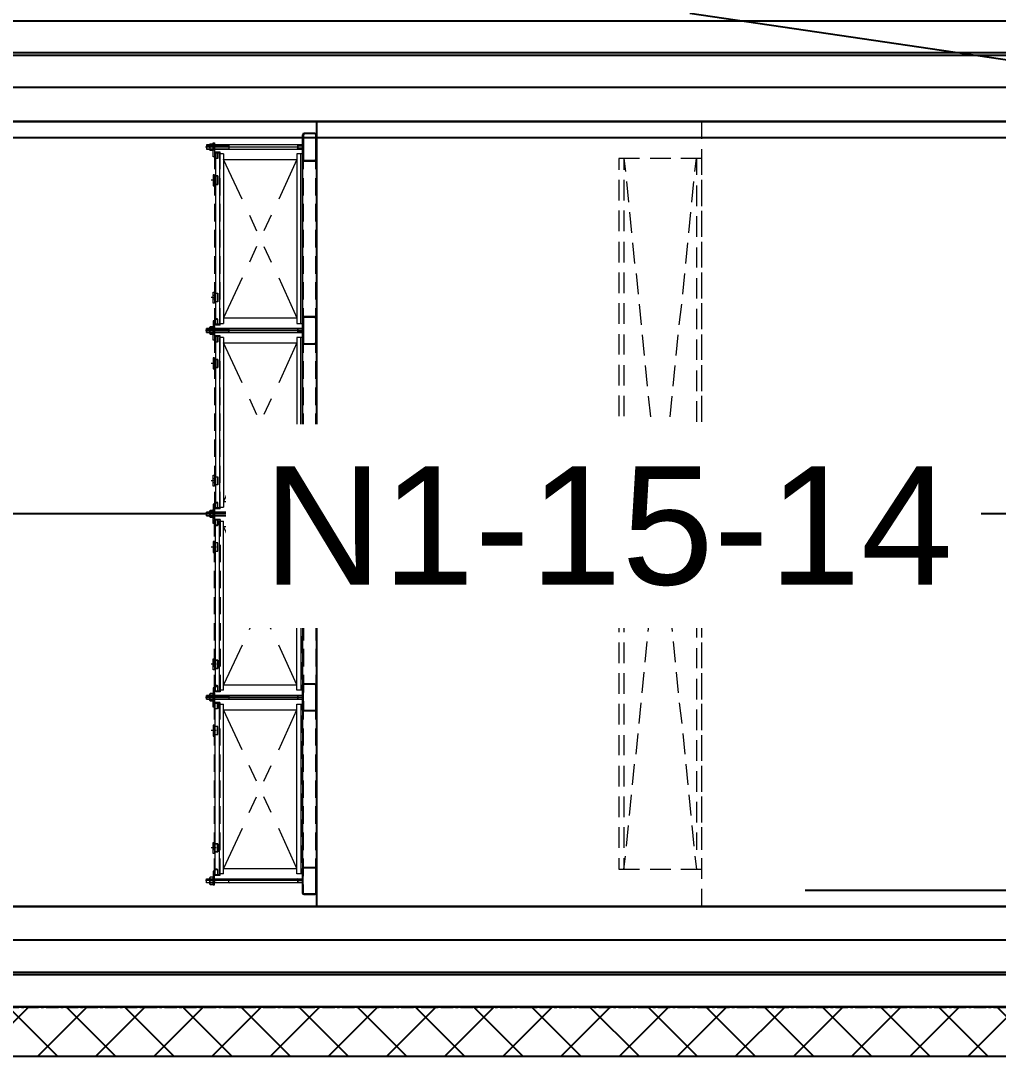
# Model space of a CAD drawing. Header units: millimetres. Extents: x 4133871 to 4440428, y -545651 to -495191.
# Drawn here: x 4177947 to 4180919, y -539994 to -536844 of the extents above; entities that cross this region are included whole.
import ezdxf
from ezdxf.enums import TextEntityAlignment as Align

# ---------------------------------------------------------------- set-up
doc = ezdxf.new("R2010")
doc.units = ezdxf.units.MM
doc.header["$LTSCALE"] = 60
doc.set_wipeout_variables(frame=1)
for name, pattern in [('CEN', [62, 60, -1, 0, -1]), ('CEN1', [1.4, 0.8, -0.2, 0.2, -0.2]), ('CENTER', [2, 1.25, -0.25, 0.25, -0.25]), ('DASHED', [19.05, 12.7, -6.35]), ('HIDDEN', [0.375, 0.25, -0.125])]:
    doc.linetypes.add(name, pattern=pattern)
for name, color, linetype in [('1CEN', 1, 'CEN'), ('1ST FL FW1-2', 3, 'Continuous'), ('C_TEXT_CONTAINER NO', 7, 'Continuous'), ('EQUIPMENT', 6, 'Continuous'), ('PDF_Geomertry', 7, 'Continuous')]:
    doc.layers.add(name, color=color, linetype=linetype)
doc.styles.add('Arial', font='arial.ttf')

# ---------------------------------------------------------------- blocks, each defined once
blk = doc.blocks.new('EQ')
at = {"color": 253, "linetype": 'DASHED', "ltscale": 10}
for p, q in [((0, 2000), (13540, 0)), ((13312.1, -49.7), (227.8, -49.7)), ((227.9, -2338.3), (13312.1, -2338.3))]:
    blk.add_line(p, q, dxfattribs=at)
at = {"color": 253}
blk.add_line((10172.4, 0), (10172.4, -2388), dxfattribs=at)
at = {"color": 253, "linetype": 'CEN1', "ltscale": 500}
blk.add_line((13237.3, -1193.2), (1563.8, -1193.2), dxfattribs=at)
at = {"color": 253}
blk.add_lwpolyline([(0, -2388), (0, 0), (13540, 0), (13540, -2388)], close=True, dxfattribs=at)
at = {"layer": 'EQUIPMENT', "color": 253}
blk.add_lwpolyline([(0, -2388), (13540, -2388), (13540, 0), (0, 0)], close=True, dxfattribs=at)
at = {"layer": 'PDF_Geomertry', "color": 253, "lineweight": 0}
for points in [[(11342.4, 0), (11342.4, -52.3)], [(10172.4, -71.1), (10172.4, -18.1)], [(10132.3, -65.9), (10132.3, -36.1)], [(10169.8, -65.9), (10169.8, -36.1)], [(10172.4, -105.9), (10172.4, -40)], [(10129.7, -77.5), (9834.9, -77.5)], [(10129.7, -71), (9837.5, -71), (9837.5, -84), (10129.7, -84)], [(9837.5, -71), (9837.5, -84)], [(9837.5, -72.3), (9906, -72.3), (9907.3, -71)], [(9837.5, -82.7), (9906, -82.7), (9907.3, -84)], [(9859.5, -77.5), (9846.6, -77.5)], [(9849.2, -67.2), (9858.2, -67.2), (9858.2, -87.8), (9849.2, -87.8)], [(9849.2, -72.3), (9858.2, -72.3)], [(9849.2, -82.7), (9858.2, -82.7)], [(9867.3, -77.5), (9851.7, -77.5)], [(9862.1, -64.6), (9862.1, -107.2), (9858.2, -107.2), (9858.2, -64.6), (9862.1, -64.6)], [(9862.1, -71), (9858.2, -71)], [(9862.1, -84), (9858.2, -84)], [(9862.1, -93), (9862.1, -144.7)], [(9878.9, -144.7), (9878.9, -93), (9862.1, -93)], [(9864.7, -93), (9864.7, -619.2)], [(9906, -71), (9906, -84)], [(10129.7, -72.3), (10115.5, -72.3), (10112.9, -71)], [(10129.7, -82.7), (10115.5, -82.7), (10112.9, -84)], [(10115.5, -84), (10115.5, -71), (10115.5, -84)], [(10129.7, -84), (10129.7, -71)], [(10132.3, -144.7), (10132.3, -91.7)], [(10169.8, -144.7), (10169.8, -91.7)], [(11342.4, -84.4), (11342.4, -147.1)], [(9878.9, -95.6), (9864.7, -95.6)], [(9889.2, -98.2), (9877.6, -98.2), (9877.6, -614)], [(9889.2, -98.2), (9889.2, -614)], [(9946.1, -236.5), (9889.2, -115), (10112.9, -115), (10057.3, -236.5)], [(10124.5, -614), (10124.5, -98.2)], [(10172.2, -149.9), (10172.2, -96.9)], [(11091.6, -111.8), (11154.3, -111.8)], [(11091.6, -111.9), (11091.6, -147)], [(11106.8, -111.9), (11106.8, -147.1)], [(11106.8, -111.9), (11111.4, -151.6)], [(11186.4, -111.8), (11249.1, -111.8)], [(11279.7, -111.8), (11342.4, -111.8)], [(11322.5, -151.6), (11327.1, -111.9)], [(11327.1, -111.9), (11327.1, -162.4)], [(11342.4, -111.9), (11342.4, -162.3)], [(10172.4, -184.8), (10172.4, -131.8)], [(9867.3, -178.3), (9851.7, -178.3)], [(9862.1, -195.1), (9862.1, -161.5), (9858.2, -161.5), (9858.2, -195.1), (9862.1, -195.1)], [(9862.1, -171.9), (9858.2, -171.9)], [(9862.1, -183.5), (9858.2, -183.5)], [(9862.1, -171.9), (9862.1, -224.9)], [(9878.9, -224.9), (9878.9, -171.9)], [(10132.3, -224.9), (10132.3, -171.9)], [(10169.8, -224.9), (10169.8, -171.9)], [(10172.2, -228.8), (10172.2, -175.8)], [(11091.6, -177.6), (11091.6, -240.3)], [(11106.8, -177.6), (11106.8, -240.4)], [(11114.5, -182.2), (11120.6, -244.9)], [(11313.3, -244.9), (11319.4, -182.2)], [(11342.4, -177.7), (11342.4, -240.4)], [(10172.4, -263.7), (10172.4, -210.7)], [(11327.1, -194.5), (11327.1, -257.2)], [(11342.4, -194.5), (11342.4, -257.2)], [(9862.1, -250.7), (9862.1, -303.7)], [(9878.9, -303.7), (9878.9, -250.7)], [(10132.3, -303.7), (10132.3, -250.7)], [(10169.8, -303.7), (10169.8, -250.7)], [(10172.2, -308.9), (10172.2, -255.9)], [(11091.6, -270.9), (11091.6, -333.6)], [(11106.8, -270.9), (11106.8, -333.7)], [(11123.7, -275.5), (11129.8, -338.2)], [(11304.1, -338.2), (11310.2, -275.5)], [(11342.4, -271), (11342.4, -333.7)], [(9968.1, -284.3), (9990.1, -332.2)], [(10034, -284.3), (10012.1, -332.2)], [(10172.4, -343.8), (10172.4, -290.8)], [(11327.1, -287.8), (11327.1, -350.5)], [(11342.4, -287.8), (11342.4, -350.5)], [(9862.1, -329.6), (9862.1, -382.6)], [(9878.9, -382.6), (9878.9, -329.6)], [(10132.3, -382.6), (10132.3, -329.6)], [(10169.8, -382.6), (10169.8, -329.6)], [(10172.2, -387.8), (10172.2, -334.8)], [(10172.4, -422.7), (10172.4, -369.7)], [(11091.6, -365.7), (11091.6, -428.4)], [(11106.8, -365.8), (11106.8, -428.5)], [(11132.8, -368.8), (11139, -431.5)], [(11295, -431.5), (11301.1, -368.8)], [(11342.4, -365.8), (11342.4, -428.5)], [(9990.1, -380), (9968.1, -427.9)], [(10012.1, -380), (10034, -427.9)], [(11327.1, -382.6), (11327.1, -443.8)], [(11342.4, -382.6), (11342.4, -443.8)], [(9862.1, -409.8), (9862.1, -462.8)], [(9878.9, -462.8), (9878.9, -409.8)], [(10132.3, -462.8), (10132.3, -409.8)], [(10169.8, -462.8), (10169.8, -409.8)], [(10172.2, -466.7), (10172.2, -413.7)], [(10172.4, -501.5), (10172.4, -448.5)], [(11091.6, -459), (11091.6, -521.7)], [(11106.8, -459.1), (11106.8, -521.8)], [(11143.5, -462.1), (11149.7, -524.8)], [(11285.8, -524.8), (11291.9, -462.1)], [(11342.4, -459.1), (11342.4, -521.8)], [(9862.1, -488.6), (9862.1, -541.6)], [(9878.9, -541.6), (9878.9, -488.6)], [(9946.1, -475.7), (9889.2, -597.2)], [(10057.3, -475.7), (10112.9, -597.2)], [(10132.3, -541.6), (10132.3, -488.6)], [(10169.8, -541.6), (10169.8, -488.6)], [(10172.2, -546.8), (10172.2, -493.8)], [(11327.1, -475.9), (11327.1, -538.6)], [(11342.4, -475.9), (11342.4, -538.6)], [(9867.3, -535.2), (9851.7, -535.2)], [(9862.1, -518.4), (9862.1, -552), (9858.2, -552), (9858.2, -518.4), (9862.1, -518.4)], [(9862.1, -528.7), (9858.2, -528.7)], [(9864.7, -522.2), (9872.4, -522.2), (9872.4, -548.1), (9864.7, -548.1)], [(9871.1, -522.2), (9871.1, -548.1)], [(10172.4, -580.4), (10172.4, -528.7)], [(9862.1, -540.3), (9858.2, -540.3)], [(11091.6, -552.3), (11091.6, -615)], [(11106.8, -552.4), (11106.8, -615.1)], [(11152.7, -555.4), (11158.8, -618.1)], [(11275.1, -618.1), (11282.7, -555.4)], [(11342.4, -552.4), (11342.4, -615.1)], [(9862.1, -567.5), (9862.1, -619.2)], [(9878.9, -619.2), (9878.9, -567.5)], [(9889.2, -597.2), (10112.9, -597.2)], [(10132.3, -620.5), (10132.3, -567.5)], [(10132.3, -624.4), (10132.3, -593.3)], [(10169.8, -620.5), (10169.8, -567.5)], [(10169.8, -624.4), (10169.8, -593.3)], [(10172.2, -625.7), (10172.2, -572.7)], [(11327.1, -569.2), (11327.1, -631.9)], [(11342.4, -569.2), (11342.4, -631.9)], [(9837.5, -641.2), (9837.5, -629.5)], [(9837.5, -630.8), (9906, -630.8), (9907.3, -629.5)], [(9837.5, -629.5), (9837.5, -641.2)], [(9837.5, -630.8), (9906, -630.8), (9907.3, -629.5)], [(9849.2, -646.4), (9858.2, -646.4), (9858.2, -624.4), (9849.2, -624.4)], [(9849.2, -624.4), (9858.2, -624.4), (9858.2, -646.4), (9849.2, -646.4)], [(9849.2, -629.5), (9858.2, -629.5)], [(9849.2, -629.5), (9858.2, -629.5)], [(9862.1, -647.6), (9862.1, -606.3), (9858.2, -606.3), (9858.2, -647.6), (9862.1, -647.6)], [(9862.1, -623.1), (9862.1, -664.5), (9858.2, -664.5), (9858.2, -623.1), (9862.1, -623.1)], [(9862.1, -629.5), (9858.2, -629.5)], [(9862.1, -629.5), (9858.2, -629.5)], [(9878.9, -619.2), (9862.1, -619.2)], [(9878.9, -616.6), (9864.7, -616.6)], [(9877.6, -614), (9889.2, -614)], [(9906, -641.2), (9906, -629.5)], [(9906, -629.5), (9906, -641.2)], [(10129.7, -630.8), (10115.5, -630.8), (10112.9, -629.5)], [(10129.7, -630.8), (10115.5, -630.8), (10112.9, -629.5)], [(10115.5, -629.5), (10115.5, -641.2), (10115.5, -629.5)], [(10115.5, -641.2), (10115.5, -629.5), (10115.5, -641.2)], [(10172.4, -663.2), (10172.4, -598.5)], [(10172.4, -672.2), (10172.4, -607.6)], [(10129.7, -636), (9834.9, -636)], [(10129.7, -636), (9834.9, -636)], [(9837.5, -639.9), (9906, -639.9), (9907.3, -641.2)], [(9837.5, -639.9), (9906, -639.9), (9907.3, -641.2)], [(9859.5, -636), (9846.6, -636)], [(9859.5, -636), (9846.6, -636)], [(9849.2, -641.2), (9858.2, -641.2)], [(9849.2, -641.2), (9858.2, -641.2)], [(9867.3, -636), (9851.7, -636)], [(9867.3, -636), (9851.8, -636)], [(9862.1, -641.2), (9858.2, -641.2)], [(9862.1, -641.2), (9858.2, -641.2)], [(9862.1, -651.5), (9862.1, -703.2)], [(9878.9, -703.2), (9878.9, -651.5), (9862.1, -651.5)], [(9864.7, -651.5), (9864.7, -1177.7)], [(9878.9, -654.1), (9864.7, -654.1)], [(9889.2, -656.7), (9877.6, -656.7), (9877.6, -1172.5)], [(9889.2, -656.7), (9889.2, -1172.5)], [(10129.7, -639.9), (10115.5, -639.9), (10112.9, -641.2)], [(10129.7, -639.9), (10115.5, -639.9), (10112.9, -641.2)], [(10124.5, -1172.5), (10124.5, -656.7)], [(10132.3, -677.4), (10132.3, -647.6)], [(10132.3, -703.2), (10132.3, -650.2)], [(10169.8, -677.4), (10169.8, -647.6)], [(10169.8, -703.2), (10169.8, -650.2)], [(10172.2, -704.6), (10172.2, -651.5)], [(11091.6, -647.1), (11091.6, -708.3)], [(11106.8, -647.2), (11106.8, -708.4)], [(11161.9, -648.7), (11168, -711.4)], [(11265.9, -711.4), (11272, -648.7)], [(11342.4, -647.2), (11342.4, -708.4)], [(9946.1, -795), (9889.2, -673.5), (10112.9, -673.5), (10057.3, -795)], [(10172.4, -743.3), (10172.4, -690.3)], [(11327.1, -662.5), (11327.1, -725.2)], [(11342.4, -662.5), (11342.4, -725.2)], [(9862.1, -752.4), (9862.1, -718.8), (9858.2, -718.8), (9858.2, -752.4), (9862.1, -752.4)], [(9867.3, -735.6), (9851.7, -735.6)], [(9862.1, -730.4), (9858.2, -730.4)], [(9862.1, -742), (9858.2, -742)], [(9862.1, -729.1), (9862.1, -782.1)], [(9878.9, -782.1), (9878.9, -729.1)], [(10132.3, -782.1), (10132.3, -729.1)], [(10169.8, -782.1), (10169.8, -729.1)], [(10172.2, -783.4), (10172.2, -731.7)], [(11091.6, -740.4), (11091.6, -803.2)], [(11106.8, -740.5), (11106.8, -803.2)], [(11171.1, -742), (11177.2, -804.7)], [(11256.7, -804.7), (11262.8, -742)], [(11342.4, -740.5), (11342.4, -803.2)], [(10172.4, -822.2), (10172.4, -769.2)], [(11327.1, -757.3), (11327.1, -820)], [(11342.4, -757.3), (11342.4, -820)], [(9862.1, -809.3), (9862.1, -862.3)], [(9878.9, -862.3), (9878.9, -809.3)], [(10132.3, -862.3), (10132.3, -809.3)], [(10169.8, -862.3), (10169.8, -809.2)], [(10172.2, -863.6), (10172.2, -810.6)], [(9968.1, -842.9), (9990.1, -890.7)], [(10034, -842.9), (10012.1, -890.7)], [(10172.4, -901), (10172.4, -848)], [(11091.6, -833.7), (11091.6, -896.4)], [(11106.8, -833.8), (11106.8, -896.5)], [(11180.2, -835.3), (11187.9, -898)], [(11247.5, -898), (11253.7, -835.3)], [(11342.4, -833.8), (11342.4, -896.5)], [(11327.1, -850.6), (11327.1, -913.3)], [(11342.4, -850.6), (11342.4, -913.3)], [(9862.1, -888.1), (9862.1, -941.1)], [(9878.9, -941.1), (9878.9, -888.1)], [(10132.3, -941.1), (10132.3, -888.1)], [(10169.8, -941.1), (10169.8, -888.1)], [(10172.2, -942.4), (10172.2, -889.4)], [(9990.1, -938.5), (9968.1, -986.4)], [(10012.1, -938.5), (10034, -986.4)], [(10172.4, -979.9), (10172.4, -928.2)], [(11091.6, -927), (11091.6, -989.7)], [(11106.8, -927.1), (11106.8, -989.8)], [(11190.9, -928.6), (11197.1, -991.3)], [(11238.4, -991.3), (11244.5, -928.6)], [(11327.1, -943.9), (11327.1, -1006.6)], [(11342.4, -927.1), (11342.4, -989.8)], [(11342.4, -943.9), (11342.4, -1006.6)], [(9862.1, -967), (9862.1, -1020)], [(9878.9, -1020), (9878.9, -967)], [(10132.3, -1020), (10132.3, -967)], [(10169.8, -1020), (10169.8, -967)], [(10172.2, -1021.3), (10172.2, -968.3)], [(10172.4, -1060.1), (10172.4, -1007.1)], [(9946.1, -1034.2), (9889.2, -1155.7)], [(10057.3, -1034.2), (10112.9, -1155.7)], [(11091.6, -1021.9), (11091.6, -1084.6)], [(11106.8, -1021.9), (11106.8, -1084.6)], [(11200.1, -1021.9), (11206.2, -1084.6)], [(11227.7, -1084.6), (11235.3, -1021.9)], [(11327.1, -1038.7), (11327.1, -1101.4)], [(11342.4, -1021.9), (11342.4, -1084.6)], [(11342.4, -1038.7), (11342.4, -1101.4)], [(9862.1, -1047.1), (9862.1, -1098.8)], [(9878.9, -1098.8), (9878.9, -1047.1)], [(10132.3, -1098.8), (10132.3, -1047.1)], [(10169.8, -1098.8), (10169.8, -1047.1)], [(10172.2, -1101.5), (10172.2, -1048.4)], [(9867.3, -1092.4), (9851.7, -1092.4)], [(9862.1, -1075.6), (9862.1, -1109.2), (9858.2, -1109.2), (9858.2, -1075.6), (9862.1, -1075.6)], [(9862.1, -1087.2), (9858.2, -1087.2)], [(9862.1, -1098.8), (9858.2, -1098.8)], [(9864.7, -1080.7), (9872.4, -1080.7), (9872.4, -1105.3), (9864.7, -1105.3)], [(9871.1, -1080.7), (9871.1, -1105.3)], [(10172.4, -1138.9), (10172.4, -1085.9)], [(9862.1, -1126), (9862.1, -1177.7)], [(9878.9, -1177.7), (9878.9, -1126)], [(10132.3, -1179), (10132.3, -1126)], [(10169.8, -1179), (10169.8, -1126)], [(10172.2, -1180.3), (10172.2, -1127.3)], [(10493.6, -1112.2), (10331.4, -1112.2), (10331.4, -1274.3), (10493.6, -1274.3)], [(10412.5, -1130.5), (10392.6, -1133.5), (10374.3, -1142.7), (10360.5, -1156.5), (10357.4, -1162.6)], [(10414, -1118.3), (10414, -1116.7), (10411, -1116.7), (10409.4, -1118.3), (10411, -1121.3), (10414, -1121.3), (10414, -1118.3)], [(10412.5, -1102.9), (10412.5, -1177.9)], [(10412.5, -1121.3), (10412.5, -1115.2)], [(10493.6, -1112.1), (10493.6, -1274.2)], [(11091.6, -1115.2), (11091.6, -1177.9)], [(11106.8, -1115.2), (11106.8, -1177.9)], [(11209.3, -1115.2), (11215.4, -1177.9)], [(11218.5, -1177.9), (11224.6, -1115.1)], [(11327.1, -1132), (11327.1, -1194.7)], [(11342.4, -1115.2), (11342.4, -1177.9)], [(11342.4, -1132), (11342.4, -1194.7)], [(11611.6, -1130.5), (11593.2, -1133.5), (11574.9, -1142.7), (11561.1, -1156.5), (11558.1, -1162.6)], [(11614.6, -1118.3), (11614.6, -1116.7), (11610.1, -1116.7), (11610.1, -1121.3), (11614.6, -1121.3), (11614.6, -1118.3)], [(11611.6, -1103), (11611.6, -1177.9)], [(11611.6, -1121.3), (11611.6, -1115.2)], [(9862.1, -1206.2), (9862.1, -1163.5), (9858.2, -1163.5), (9858.2, -1206.2), (9862.1, -1206.2)], [(9889.2, -1155.7), (10112.9, -1155.7)], [(10129.7, -1155.7), (10131, -1153.1), (10134.9, -1150.6)], [(10129.7, -1155.7), (10129.7, -1230.7)], [(10132.3, -1151.8), (10132.3, -1181.6)], [(10167.2, -1150.6), (10134.9, -1150.6)], [(10167.2, -1150.6), (10171.1, -1153.1), (10172.4, -1155.7)], [(10169.8, -1151.9), (10169.8, -1181.6)], [(10172.4, -1155.7), (10172.4, -1221.7)], [(10172.4, -1230.7), (10172.4, -1155.7)], [(10362, -1141.2), (10360.5, -1139.7), (10359, -1138.2), (10357.4, -1139.7), (10357.4, -1142.7), (10360.5, -1142.7), (10362, -1141.2)], [(10362, -1142.7), (10357.4, -1138.2)], [(10452.3, -1193.2), (10449.2, -1177.9), (10440, -1165.7), (10427.8, -1156.5), (10412.5, -1153.5), (10397.2, -1156.5), (10383.4, -1165.7), (10374.3, -1177.9), (10371.2, -1193.2), (10374.3, -1208.5), (10383.4, -1222.3), (10397.2, -1229.9), (10412.5, -1233), (10427.8, -1229.9), (10440, -1222.3), (10449.2, -1208.5), (10452.3, -1193.2)], [(10392.6, -1158), (10392.6, -1142.7), (10432.4, -1142.7)], [(10432.4, -1142.7), (10432.4, -1158)], [(10475.2, -1191.6), (10475.2, -1193.2), (10472.2, -1173.3), (10463, -1156.5), (10449.2, -1142.7), (10443.1, -1139.6)], [(10467.6, -1141.2), (10466, -1139.7), (10464.5, -1138.2), (10463, -1139.7), (10463, -1142.7), (10466, -1142.7), (10467.6, -1141.2)], [(10463, -1142.7), (10467.6, -1138.2)], [(11562.6, -1141.2), (11561.1, -1139.7), (11559.6, -1138.1), (11558.1, -1139.7), (11556.5, -1141.2), (11558.1, -1142.7), (11561.1, -1142.7), (11562.6, -1141.2)], [(11561.1, -1142.7), (11558.1, -1138.1)], [(11591.7, -1158), (11591.7, -1142.7), (11633, -1142.7), (11633, -1158)], [(11675.8, -1191.7), (11675.8, -1193.2), (11672.8, -1173.3), (11663.6, -1156.5), (11649.8, -1142.7), (11643.7, -1139.7)], [(11668.2, -1141.2), (11666.6, -1139.7), (11665.1, -1138.1), (11663.6, -1139.7), (11662.1, -1141.2), (11663.6, -1142.7), (11666.6, -1142.7), (11668.2, -1141.2)], [(11663.6, -1142.7), (11666.6, -1138.1)], [(10129.7, -1193.2), (9834.9, -1193.2)], [(9906, -1199.7), (9906, -1188), (9837.5, -1188), (9837.5, -1199.7)], [(9837.5, -1199.7), (9837.5, -1188.1), (9907.3, -1188.1)], [(9859.5, -1193.2), (9846.6, -1193.2)], [(9859.5, -1193.2), (9846.6, -1193.2)], [(9849.2, -1182.9), (9858.2, -1182.9), (9858.2, -1203.6), (9849.2, -1203.6)], [(9849.2, -1203.6), (9858.2, -1203.6), (9858.2, -1182.9), (9849.2, -1182.9)], [(9849.2, -1188), (9858.2, -1188)], [(9849.2, -1188.1), (9858.2, -1188.1)], [(9867.3, -1193.2), (9851.7, -1193.2)], [(9867.3, -1193.2), (9851.7, -1193.2)], [(9862.1, -1180.3), (9862.1, -1223), (9858.2, -1223), (9858.2, -1180.3), (9862.1, -1180.3)], [(9862.1, -1188), (9858.2, -1188)], [(9862.1, -1188.1), (9858.2, -1188.1)], [(9878.9, -1177.7), (9862.1, -1177.7)], [(9878.9, -1175.1), (9864.7, -1175.1)], [(9877.6, -1172.5), (9889.2, -1172.5)], [(9906, -1188), (9907.3, -1188)], [(9906, -1199.7), (9906, -1188.1)], [(10129.7, -1188), (10112.9, -1188)], [(10129.7, -1188.1), (10112.9, -1188.1)], [(10115.5, -1199.7), (10115.5, -1188), (10115.5, -1199.7)], [(10115.5, -1188.1), (10115.5, -1199.7), (10115.5, -1188.1)], [(10172.4, -1230.7), (10172.4, -1166.1)], [(10322.3, -1193.2), (10397.2, -1193.2)], [(10340.6, -1193.2), (10339.1, -1191.7), (10336, -1191.7), (10334.5, -1193.2), (10337.6, -1196.3), (10340.6, -1193.2), (10334.5, -1193.2)], [(10348.3, -1193.2), (10351.3, -1213.1), (10360.5, -1231.4), (10374.3, -1245.2), (10380.4, -1248.2)], [(10432.4, -1193.2), (10429.3, -1184), (10421.7, -1176.4), (10412.5, -1173.3), (10401.8, -1176.4), (10394.1, -1184), (10392.6, -1193.2), (10394.1, -1203.9), (10401.8, -1211.6), (10412.5, -1213.1), (10421.7, -1211.6), (10429.3, -1203.9), (10432.4, -1193.2)], [(10427.8, -1193.2), (10502.7, -1193.2)], [(10482.9, -1193.2), (10490.5, -1193.2)], [(10489, -1193.2), (10489, -1191.7), (10484.4, -1191.7), (10484.4, -1194.7), (10487.4, -1196.3), (10489, -1194.7), (10489, -1193.2)], [(11522.9, -1193.2), (11596.3, -1193.2)], [(11539.7, -1193.2), (11539.7, -1191.7), (11536.6, -1191.7), (11535.1, -1193.2), (11538.2, -1196.3), (11539.7, -1194.7), (11539.7, -1193.2)], [(11541.2, -1193.2), (11535.1, -1193.2)], [(11548.9, -1193.2), (11551.9, -1213.1), (11561.1, -1231.4), (11574.9, -1245.2), (11581, -1248.3)], [(11633, -1193.2), (11629.9, -1184), (11622.3, -1176.4), (11611.6, -1173.3), (11602.4, -1176.4), (11594.8, -1184), (11591.7, -1193.2), (11594.8, -1203.9), (11602.4, -1211.5), (11611.6, -1213.1), (11622.3, -1211.5), (11629.9, -1203.9), (11633, -1193.2)], [(11628.4, -1193.2), (11701.8, -1193.2)], [(11689.6, -1193.2), (11688.1, -1191.7), (11685, -1191.7), (11685, -1194.7), (11686.5, -1196.3), (11689.6, -1193.2), (11683.5, -1193.2)], [(9837.5, -1198.4), (9906, -1198.4), (9907.3, -1199.7)], [(9837.5, -1198.4), (9906, -1198.4), (9907.3, -1199.7)], [(9849.2, -1198.4), (9858.2, -1198.4)], [(9849.2, -1198.4), (9858.2, -1198.4)], [(9862.1, -1199.7), (9858.2, -1199.7)], [(9862.1, -1199.7), (9858.2, -1199.7)], [(9862.1, -1261.7), (9862.1, -1210)], [(9878.9, -1210), (9862.1, -1210)], [(9864.7, -1734.9), (9864.7, -1210)], [(9878.9, -1212.6), (9864.7, -1212.6)], [(9877.6, -1215.2), (9889.2, -1215.2)], [(9889.2, -1729.7), (9877.6, -1729.7), (9877.6, -1215.2)], [(9878.9, -1210), (9878.9, -1261.7)], [(9889.2, -1729.7), (9889.2, -1215.2)], [(10129.7, -1198.4), (10115.5, -1198.4), (10112.9, -1199.7)], [(10129.7, -1198.4), (10115.5, -1198.4), (10112.9, -1199.7)], [(10124.5, -1215.2), (10124.5, -1729.7)], [(10132.3, -1234.6), (10132.3, -1204.9)], [(10132.3, -1208.7), (10132.3, -1261.7)], [(10169.8, -1234.6), (10169.8, -1204.9)], [(10169.8, -1208.7), (10169.8, -1261.7)], [(10172.2, -1259.2), (10172.2, -1206.2)], [(10412.5, -1208.5), (10412.5, -1283.4)], [(10412.5, -1257.4), (10432.4, -1254.3), (10449.2, -1245.2), (10463, -1231.4), (10466, -1225.3)], [(11091.6, -1208.4), (11091.6, -1271.2)], [(11106.8, -1208.5), (11106.8, -1271.2)], [(11209.3, -1271.2), (11215.4, -1208.4)], [(11218.5, -1208.4), (11224.6, -1271.2)], [(11327.1, -1225.3), (11327.1, -1288)], [(11342.4, -1208.5), (11342.4, -1271.2)], [(11342.4, -1225.3), (11342.4, -1288)], [(11611.6, -1208.5), (11611.6, -1283.4)], [(11611.6, -1257.4), (11631.5, -1254.4), (11649.8, -1245.2), (11663.6, -1231.4), (11666.6, -1225.3)], [(9889.2, -1232), (10112.9, -1232)], [(9946.1, -1352.2), (9889.2, -1232)], [(10057.3, -1352.2), (10112.9, -1232)], [(10134.9, -1235.9), (10131, -1234.6), (10129.7, -1230.7)], [(10134.9, -1235.9), (10167.2, -1235.9)], [(10172.4, -1230.7), (10171.1, -1234.6), (10167.2, -1235.9)], [(10172.4, -1247.5), (10172.4, -1300.5)], [(10362, -1246.7), (10359, -1243.7), (10357.4, -1245.2), (10357.4, -1248.3), (10360.5, -1248.3), (10362, -1246.7)], [(10362, -1243.7), (10357.4, -1248.3)], [(10467.6, -1246.7), (10464.5, -1243.7), (10463, -1245.2), (10463, -1248.3), (10466, -1248.3), (10467.6, -1246.7)], [(10463, -1243.7), (10467.6, -1248.3)], [(11562.6, -1246.7), (11559.6, -1243.7), (11556.5, -1246.7), (11558.1, -1248.3), (11561.1, -1248.3), (11562.6, -1246.7)], [(11561.1, -1243.7), (11558.1, -1248.3)], [(11668.2, -1246.7), (11665.1, -1243.7), (11662.1, -1246.7), (11663.6, -1248.3), (11666.6, -1248.3), (11668.2, -1246.7)], [(11663.6, -1243.7), (11666.6, -1248.3)], [(9862.1, -1310.9), (9862.1, -1277.3), (9858.2, -1277.3), (9858.2, -1310.9), (9862.1, -1310.9)], [(9862.1, -1287.6), (9858.2, -1287.6)], [(9862.1, -1340.6), (9862.1, -1287.6)], [(9864.7, -1307), (9872.4, -1307), (9872.4, -1281.1), (9864.7, -1281.1)], [(9871.1, -1307), (9871.1, -1281.1)], [(9878.9, -1287.6), (9878.9, -1340.6)], [(10132.3, -1287.6), (10132.3, -1340.6)], [(10169.8, -1287.6), (10169.8, -1340.6)], [(10172.2, -1339.3), (10172.2, -1286.3)], [(10414, -1268.2), (10414, -1266.6), (10412.5, -1265.1), (10409.4, -1268.2), (10412.5, -1271.2), (10414, -1269.7), (10414, -1268.2)], [(10412.5, -1265.1), (10412.5, -1271.2)], [(11614.6, -1268.1), (11614.6, -1266.6), (11611.6, -1265.1), (11610.1, -1266.6), (11610.1, -1269.7), (11611.6, -1271.2), (11614.6, -1269.7), (11614.6, -1268.1)], [(11611.6, -1265.1), (11611.6, -1271.2)], [(9867.3, -1294.1), (9851.7, -1294.1)], [(9862.1, -1300.5), (9858.2, -1300.5)], [(11091.6, -1303.3), (11091.6, -1366)], [(11106.8, -1303.3), (11106.8, -1366)], [(11200.1, -1364.4), (11206.3, -1301.7)], [(11227.7, -1301.7), (11235.3, -1364.4)], [(11327.1, -1320.1), (11327.1, -1381.3)], [(11342.4, -1303.3), (11342.4, -1366)], [(11342.4, -1320.1), (11342.4, -1381.3)], [(10172.4, -1327.7), (10172.4, -1379.4)], [(9862.1, -1419.5), (9862.1, -1366.5)], [(9878.9, -1366.5), (9878.9, -1419.5)], [(10132.3, -1366.5), (10132.3, -1419.5)], [(10169.8, -1366.5), (10169.8, -1419.5)], [(10172.2, -1418.2), (10172.2, -1365.2)], [(9990.1, -1447.9), (9968.1, -1400.1)], [(10012.1, -1447.9), (10034, -1400.1)], [(10172.4, -1406.5), (10172.4, -1459.5)], [(11091.6, -1396.6), (11091.6, -1459.3)], [(11106.8, -1396.6), (11106.8, -1459.3)], [(11191, -1457.7), (11197.1, -1395)], [(11238.4, -1395), (11244.5, -1457.7)], [(11327.1, -1413.4), (11327.1, -1476.1)], [(11342.4, -1396.6), (11342.4, -1459.3)], [(11342.4, -1413.4), (11342.4, -1476.1)], [(9862.1, -1498.3), (9862.1, -1446.6)], [(9878.9, -1446.6), (9878.9, -1498.3)], [(10132.3, -1446.6), (10132.3, -1498.3)], [(10169.8, -1446.6), (10169.8, -1498.3)], [(10172.2, -1497.1), (10172.2, -1444.1)], [(9968.1, -1544.9), (9990.1, -1497)], [(10034, -1544.9), (10012.1, -1497)], [(10172.4, -1485.4), (10172.4, -1538.4)], [(11091.6, -1489.9), (11091.6, -1552.6)], [(11106.8, -1489.9), (11106.8, -1552.6)], [(11180.3, -1551), (11187.9, -1488.3)], [(11247.5, -1488.3), (11253.7, -1551)], [(11327.1, -1506.7), (11327.1, -1569.4)], [(11342.4, -1489.9), (11342.4, -1552.6)], [(11342.4, -1506.7), (11342.4, -1569.4)], [(9862.1, -1578.5), (9862.1, -1525.5)], [(9878.9, -1525.5), (9878.9, -1578.5)], [(10132.3, -1525.5), (10132.3, -1578.5)], [(10169.8, -1525.5), (10169.8, -1578.5)], [(10172.2, -1577.2), (10172.2, -1524.2)], [(10172.4, -1565.6), (10172.4, -1617.3)], [(9862.1, -1657.3), (9862.1, -1604.3)], [(9878.9, -1604.3), (9878.9, -1657.3)], [(9946.1, -1592.7), (9889.2, -1712.9), (10112.9, -1712.9), (10057.3, -1592.7)], [(10132.3, -1604.3), (10132.3, -1657.3)], [(10169.8, -1604.3), (10169.8, -1657.4)], [(10172.2, -1656.1), (10172.2, -1603.1)], [(11091.6, -1584.7), (11091.6, -1647.4)], [(11106.8, -1584.7), (11106.8, -1647.4)], [(11171.1, -1644.3), (11177.2, -1581.6)], [(11256.7, -1581.6), (11262.8, -1644.3)], [(11327.1, -1601.6), (11327.1, -1662.7)], [(11342.4, -1584.7), (11342.4, -1647.5)], [(11342.4, -1601.5), (11342.4, -1662.7)], [(9862.1, -1634.1), (9862.1, -1667.7), (9858.2, -1667.7), (9858.2, -1634.1), (9862.1, -1634.1)], [(9867.3, -1650.9), (9851.7, -1650.9)], [(9862.1, -1644.4), (9858.2, -1644.4)], [(9862.1, -1657.3), (9858.2, -1657.3)], [(10172.4, -1644.4), (10172.4, -1697.4)], [(9862.1, -1734.9), (9862.1, -1683.2)], [(9878.9, -1683.2), (9878.9, -1734.9), (9862.1, -1734.9)], [(10132.3, -1683.2), (10132.3, -1736.2)], [(10169.8, -1683.2), (10169.8, -1736.2)], [(10172.2, -1734.9), (10172.2, -1681.9)], [(11091.6, -1678), (11091.6, -1740.7)], [(11106.8, -1678), (11106.8, -1740.7)], [(11161.9, -1737.6), (11168, -1674.9)], [(11265.9, -1674.9), (11272, -1737.6)], [(11327.1, -1694.8), (11327.1, -1757.6)], [(11342.4, -1678), (11342.4, -1740.7)], [(11342.4, -1694.8), (11342.4, -1757.5)], [(9862.1, -1764.7), (9862.1, -1722), (9858.2, -1722), (9858.2, -1764.7), (9862.1, -1764.7)], [(9878.9, -1732.3), (9864.7, -1732.3)], [(10132.1, -1710.4), (10132.1, -1740.1)], [(10169.6, -1710.4), (10169.6, -1740.1)], [(10172.2, -1714.3), (10172.2, -1778.9)], [(10172.4, -1723.3), (10172.4, -1789.2)], [(10129.6, -1751.8), (9834.8, -1751.8)], [(10129.7, -1751.7), (9834.9, -1751.7)], [(9837.4, -1745.3), (9837.4, -1756.9), (9907.2, -1756.9)], [(9837.4, -1746.6), (9905.9, -1746.6), (9907.2, -1745.3)], [(9906, -1745.3), (9906, -1756.9), (9837.5, -1756.9), (9837.5, -1745.3)], [(9837.5, -1746.6), (9906, -1746.6), (9907.3, -1745.3)], [(9859.4, -1751.8), (9846.4, -1751.8)], [(9859.5, -1751.7), (9846.6, -1751.7)], [(9849, -1740.1), (9858.1, -1740.1), (9858.1, -1762.1), (9849, -1762.1)], [(9849, -1746.6), (9858.1, -1746.6)], [(9849, -1756.9), (9858.1, -1756.9)], [(9849.2, -1762.1), (9858.2, -1762.1), (9858.2, -1740.1), (9849.2, -1740.1)], [(9849.2, -1746.6), (9858.2, -1746.6)], [(9849.2, -1756.9), (9858.2, -1756.9)], [(9867.3, -1751.7), (9851.7, -1751.7)], [(9867.3, -1751.7), (9851.8, -1751.7)], [(9861.9, -1738.8), (9861.9, -1781.5), (9858.1, -1781.5), (9858.1, -1738.8), (9861.9, -1738.8)], [(9862.1, -1745.3), (9858.2, -1745.3)], [(9862.1, -1745.3), (9858.2, -1745.3)], [(9862.1, -1756.9), (9858.2, -1756.9)], [(9862.1, -1756.9), (9858.2, -1756.9)], [(9905.9, -1745.3), (9905.9, -1756.9)], [(9906, -1756.9), (9907.3, -1756.9)], [(10129.6, -1746.6), (10115.3, -1746.6), (10112.8, -1745.3)], [(10129.6, -1756.9), (10112.8, -1756.9)], [(10129.7, -1746.6), (10115.5, -1746.6), (10112.9, -1745.3)], [(10129.7, -1756.9), (10112.9, -1756.9)], [(10115.3, -1756.9), (10115.3, -1745.3), (10115.3, -1756.9)], [(10115.5, -1745.3), (10115.5, -1756.9), (10115.5, -1745.3)], [(10132.3, -1763.4), (10132.3, -1793.1)], [(10169.8, -1763.4), (10169.8, -1793.1)], [(10172.2, -1813.8), (10172.2, -1762.1)], [(9861.9, -1819), (9861.9, -1767.3)], [(9878.7, -1767.3), (9861.9, -1767.3)], [(9864.5, -2293.5), (9864.5, -1767.3)], [(9878.7, -1769.9), (9864.5, -1769.9)], [(9877.5, -1772.5), (9889.1, -1772.5)], [(9889.1, -2288.3), (9877.5, -2288.3), (9877.5, -1772.5)], [(9878.7, -1767.3), (9878.7, -1819)], [(9889.1, -2288.3), (9889.1, -1772.5)], [(9889.1, -1789.3), (10112.8, -1789.3)], [(9946, -1910.8), (9889.1, -1789.3)], [(10057.2, -1910.8), (10112.8, -1789.3)], [(10124.4, -1772.5), (10124.4, -2288.3)], [(10132.1, -1766), (10132.1, -1819)], [(10169.6, -1766), (10169.6, -1819)], [(11091.6, -1771.3), (11091.6, -1834)], [(11106.8, -1771.3), (11106.8, -1834)], [(11152.7, -1830.9), (11158.8, -1768.2)], [(11275.1, -1768.2), (11282.7, -1830.9)], [(11327.1, -1788.1), (11327.1, -1850.8)], [(11342.4, -1771.3), (11342.4, -1834)], [(11342.4, -1788.1), (11342.4, -1850.8)], [(10172.2, -1806.1), (10172.2, -1859.1)], [(9867.1, -1852.6), (9851.6, -1852.6)], [(9861.9, -1869.4), (9861.9, -1835.8), (9858.1, -1835.8), (9858.1, -1869.4), (9861.9, -1869.4)], [(9861.9, -1846.2), (9858.1, -1846.2)], [(9861.9, -1857.8), (9858.1, -1857.8)], [(9861.9, -1897.9), (9861.9, -1846.2)], [(9864.5, -1864.3), (9872.3, -1864.3), (9872.3, -1839.7), (9864.5, -1839.7)], [(9871, -1864.3), (9871, -1839.7)], [(9878.7, -1846.2), (9878.7, -1897.9)], [(10132.1, -1846.2), (10132.1, -1897.9)], [(10169.6, -1846.2), (10169.6, -1897.9)], [(10172.2, -1894), (10172.2, -1841)], [(10172.2, -1884.9), (10172.2, -1938)], [(11091.6, -1866.1), (11091.6, -1927.3)], [(11106.8, -1866.1), (11106.8, -1927.3)], [(11143.5, -1924.2), (11149.7, -1861.5)], [(11285.8, -1861.5), (11291.9, -1924.2)], [(11327.1, -1881.4), (11327.1, -1944.1)], [(11342.4, -1866.2), (11342.4, -1927.3)], [(11342.4, -1881.4), (11342.4, -1944.1)], [(10172.2, -1972.8), (10172.2, -1919.8)], [(9861.9, -1978), (9861.9, -1925)], [(9878.7, -1925), (9878.7, -1978)], [(10132.1, -1925), (10132.1, -1978)], [(10169.6, -1925), (10169.6, -1978)], [(9989.9, -2006.5), (9968, -1958.6)], [(10011.9, -2006.5), (10033.9, -1958.6)], [(10172.2, -1965.1), (10172.2, -2016.8)], [(11091.6, -1959.4), (11091.6, -2022.1)], [(11106.8, -1959.4), (11106.8, -2022.1)], [(11132.8, -2017.5), (11139, -1954.8)], [(11294.9, -1954.8), (11301.1, -2017.5)], [(11327.1, -1976.3), (11327.1, -2039)], [(11342.4, -1959.5), (11342.4, -2022.2)], [(11342.4, -1976.2), (11342.4, -2038.9)], [(9861.9, -2056.9), (9861.9, -2003.9)], [(9878.7, -2003.9), (9878.7, -2056.9)], [(10132.1, -2003.9), (10132.1, -2056.9)], [(10169.6, -2003.9), (10169.6, -2056.9)], [(10172.2, -2051.7), (10172.2, -1998.7)], [(10172.2, -2044), (10172.2, -2097)], [(9968, -2102.1), (9989.9, -2054.3)], [(10033.9, -2102.1), (10011.9, -2054.3)], [(10172.2, -2131.8), (10172.2, -2078.8)], [(11091.6, -2052.7), (11091.6, -2115.4)], [(11106.8, -2052.7), (11106.8, -2115.4)], [(11123.7, -2110.8), (11129.8, -2048.1)], [(11304.1, -2048.1), (11310.2, -2110.8)], [(11327.1, -2069.6), (11327.1, -2132.3)], [(11342.4, -2052.7), (11342.4, -2115.5)], [(11342.4, -2069.5), (11342.4, -2132.2)], [(9861.9, -2135.7), (9861.9, -2082.7)], [(9878.7, -2082.7), (9878.7, -2135.7)], [(10132.1, -2082.7), (10132.1, -2135.8)], [(10169.6, -2082.7), (10169.6, -2135.8)], [(10172.2, -2122.8), (10172.2, -2175.8)], [(11114.5, -2204.1), (11120.6, -2141.4)], [(11313.3, -2141.4), (11319.4, -2204.1)], [(9861.9, -2215.9), (9861.9, -2162.9)], [(9878.7, -2162.9), (9878.7, -2215.9)], [(9946, -2150), (9889.1, -2271.5), (10112.8, -2271.5), (10057.2, -2150)], [(10132.1, -2162.9), (10132.1, -2215.9)], [(10169.6, -2162.9), (10169.6, -2215.9)], [(10172.2, -2210.7), (10172.2, -2157.7)], [(11091.6, -2146), (11091.6, -2208.7)], [(11106.8, -2146), (11106.8, -2208.7)], [(11327.1, -2162.8), (11327.1, -2214.8)], [(11342.4, -2146), (11342.4, -2208.7)], [(11342.4, -2162.8), (11342.4, -2214.8)], [(9861.9, -2192.6), (9861.9, -2226.2), (9858.1, -2226.2), (9858.1, -2192.6), (9861.9, -2192.6)], [(9861.9, -2203), (9858.1, -2203)], [(10172.2, -2201.7), (10172.2, -2254.7)], [(9867.1, -2209.4), (9851.6, -2209.4)], [(9861.9, -2214.6), (9858.1, -2214.6)], [(11106.8, -2274.4), (11111.4, -2234.7)], [(11322.5, -2234.7), (11327.1, -2274.4)], [(9861.9, -2293.5), (9861.9, -2241.8)], [(9878.7, -2241.8), (9878.7, -2293.5), (9861.9, -2293.5)], [(10132.1, -2241.8), (10132.1, -2294.8)], [(10169.6, -2241.8), (10169.6, -2294.8)], [(10172.2, -2289.6), (10172.2, -2236.6)], [(11091.6, -2240.8), (11091.6, -2274.4)], [(11106.8, -2240.8), (11106.8, -2274.5)], [(11342.4, -2240.9), (11342.4, -2303.6)], [(9849.2, -2320.6), (9858.2, -2320.6), (9858.2, -2298.6), (9849.2, -2298.6)], [(9861.9, -2321.9), (9861.9, -2280.5), (9858.1, -2280.5), (9858.1, -2321.9), (9861.9, -2321.9)], [(9878.7, -2290.9), (9864.5, -2290.9)], [(10172.2, -2281.8), (10172.2, -2346.5)], [(11091.6, -2274.4), (11154.3, -2274.4)], [(11186.4, -2274.4), (11249.1, -2274.4)], [(11279.7, -2274.4), (11342.4, -2274.4)], [(10129.7, -2308.9), (9834.9, -2308.9)], [(10129.7, -2315.4), (9837.5, -2315.4), (9837.5, -2303.8), (10129.7, -2303.8), (10129.7, -2315.4)], [(9837.5, -2315.4), (9837.5, -2303.8)], [(9837.5, -2305.1), (9906, -2305.1), (9907.3, -2303.8)], [(9837.5, -2314.1), (9906, -2314.1), (9907.3, -2315.4)], [(9859.5, -2308.9), (9846.6, -2308.9)], [(9849.2, -2303.8), (9858.2, -2303.8)], [(9849.2, -2315.4), (9858.2, -2315.4)], [(9867.1, -2309), (9851.6, -2309)], [(9861.9, -2303.8), (9858.1, -2303.8)], [(9861.9, -2315.5), (9858.1, -2315.5)], [(9906, -2315.4), (9906, -2303.8)], [(10129.7, -2305.1), (10115.5, -2305.1), (10112.9, -2303.8)], [(10129.7, -2314.1), (10115.5, -2314.1), (10112.9, -2315.4)], [(10115.5, -2303.8), (10115.5, -2315.4), (10115.5, -2303.8)], [(10132.1, -2320.6), (10132.1, -2351.7)], [(10169.6, -2320.6), (10169.6, -2351.7)], [(11342.4, -2334.2), (11342.4, -2388)]]:
    blk.add_lwpolyline(points, dxfattribs=at)
for points in [[(10167.2, -34.8), (10134.9, -34.8), (10131, -36.1), (10129.7, -40), (10129.7, -115), (10131, -118.9), (10134.9, -120.2), (10167.2, -120.2), (10171.1, -118.9), (10172.4, -115), (10172.4, -40), (10171.1, -36.1)], [(10129.7, -40), (10129.7, -105.9)], [(10134.9, -117.6), (10167.2, -117.6), (10168.5, -116.3), (10169.8, -115), (10169.8, -40), (10167.2, -37.4), (10134.9, -37.4), (10132.3, -40), (10132.3, -115), (10133.6, -116.3)], [(9849.2, -67.2), (9847.9, -68.4), (9847.9, -86.6), (9849.2, -87.8), (9847.9, -85.3), (9849.2, -82.7), (9847.9, -77.5), (9849.2, -72.3), (9847.9, -69.7)], [(9869.8, -112.4), (9864.7, -112.4), (9864.7, -111.1), (9871.1, -111.1), (9871.1, -95.6), (9872.4, -95.6), (9872.4, -109.8), (9872.4, -112.4)], [(10112.9, -614), (10129.7, -614), (10129.7, -98.2), (10112.9, -98.2)], [(10129.7, -131.8), (10129.7, -184.8)], [(9864.7, -191.3), (9872.4, -191.3), (9872.4, -165.4), (9864.7, -165.4), (9872.4, -165.4), (9872.4, -191.3)], [(9871.1, -191.3), (9871.1, -165.4)], [(10129.7, -210.7), (10129.7, -263.7)], [(10129.7, -290.8), (10129.7, -343.8)], [(10129.7, -369.7), (10129.7, -422.7)], [(10129.7, -448.5), (10129.7, -501.5)], [(10129.7, -528.7), (10129.7, -580.4)], [(10167.2, -593.3), (10134.9, -593.3), (10131, -594.6), (10129.7, -598.5), (10129.7, -672.2), (10131, -676.1), (10134.9, -677.4), (10167.2, -677.4), (10171.1, -676.1), (10172.4, -672.2), (10172.4, -598.5), (10171.1, -594.6)], [(10167.2, -593.3), (10134.9, -593.3), (10131, -594.6), (10129.7, -598.5), (10129.7, -672.2), (10131, -676.1), (10134.9, -677.4), (10167.2, -677.4), (10171.1, -676.1), (10172.4, -672.2), (10172.4, -598.5), (10171.1, -594.6)], [(10134.9, -674.8), (10167.2, -674.8), (10168.5, -674.8), (10169.8, -672.2), (10169.8, -598.5), (10168.5, -595.9), (10167.2, -595.9), (10134.9, -595.9), (10133.6, -595.9), (10132.3, -598.5), (10132.3, -672.2), (10133.6, -674.8)], [(10134.9, -674.8), (10167.2, -674.8), (10168.5, -674.8), (10169.8, -672.2), (10169.8, -598.5), (10168.5, -595.9), (10167.2, -595.9), (10134.9, -595.9), (10133.6, -595.9), (10132.3, -598.5), (10132.3, -672.2), (10133.6, -674.8)], [(10129.7, -641.2), (9837.5, -641.2), (9837.5, -629.5), (10129.7, -629.5)], [(10129.7, -629.5), (9837.5, -629.5), (9837.5, -641.2), (10129.7, -641.2)], [(9849.2, -646.4), (9847.9, -645.1), (9847.9, -625.7), (9849.2, -624.4), (9847.9, -627), (9849.2, -629.5), (9847.9, -636), (9849.2, -641.2), (9847.9, -643.8)], [(9849.2, -624.4), (9847.9, -625.7), (9847.9, -645.1), (9849.2, -646.4), (9847.9, -643.8), (9849.2, -641.2), (9847.9, -636), (9849.2, -629.5), (9847.9, -627)], [(9869.9, -599.8), (9864.7, -599.8), (9864.7, -601.1), (9869.9, -601.1), (9871.1, -602.4), (9871.1, -603.7), (9871.1, -616.6), (9872.4, -616.6), (9872.4, -601.1)], [(10129.7, -598.5), (10129.7, -663.2)], [(10129.7, -607.6), (10129.7, -672.2)], [(9869.8, -670.9), (9864.7, -670.9), (9864.7, -669.6), (9869.8, -669.6), (9871.1, -668.3), (9871.1, -654.1), (9872.4, -654.1), (9872.4, -667), (9872.4, -669.6)], [(10112.9, -1172.5), (10129.7, -1172.5), (10129.7, -656.7), (10112.9, -656.7)], [(10129.7, -690.3), (10129.7, -743.3)], [(9864.7, -748.5), (9872.4, -748.5), (9872.4, -723.9), (9864.7, -723.9), (9872.4, -723.9), (9872.4, -748.5)], [(9871.1, -748.5), (9871.1, -723.9)], [(10129.7, -769.2), (10129.7, -822.2)], [(10129.7, -848), (10129.7, -901)], [(10129.7, -928.2), (10129.7, -979.9)], [(10129.7, -1007.1), (10129.7, -1060.1)], [(10129.7, -1085.9), (10129.7, -1138.9)], [(11692.6, -1112.1), (11692.6, -1274.3), (11530.5, -1274.3), (11530.5, -1112.1)], [(9869.8, -1158.3), (9864.7, -1158.3), (9864.7, -1159.6), (9869.8, -1159.6), (9871.1, -1159.6), (9871.1, -1160.9), (9871.1, -1175.1), (9872.4, -1175.1), (9872.4, -1158.3)], [(10167.2, -1235.9), (10134.9, -1235.9), (10131, -1234.6), (10129.7, -1230.7), (10129.7, -1155.7), (10131, -1153.1), (10134.9, -1150.6), (10167.2, -1150.6), (10171.1, -1153.1), (10172.4, -1155.7), (10172.4, -1230.7), (10171.1, -1234.6)], [(10129.7, -1221.7), (10129.7, -1155.7)], [(10134.9, -1153.1), (10167.2, -1153.1), (10169.8, -1155.7), (10169.8, -1230.7), (10167.2, -1233.3), (10134.9, -1233.3), (10132.3, -1230.7), (10132.3, -1155.7)], [(10134.9, -1233.3), (10167.2, -1233.3), (10169.8, -1230.7), (10169.8, -1155.7), (10167.2, -1153.1), (10134.9, -1153.1), (10132.3, -1155.7), (10132.3, -1230.7)], [(10129.7, -1188), (9837.5, -1188), (9837.5, -1199.7), (10129.7, -1199.7)], [(10129.7, -1199.7), (9837.5, -1199.7), (9837.5, -1188.1), (10129.7, -1188.1)], [(9849.2, -1182.9), (9847.9, -1184.2), (9847.9, -1202.3), (9849.2, -1203.6), (9847.9, -1201), (9849.2, -1198.4), (9847.9, -1193.2), (9849.2, -1188), (9847.9, -1185.5)], [(9849.2, -1203.6), (9847.9, -1202.3), (9847.9, -1184.2), (9849.2, -1182.9), (9847.9, -1185.5), (9849.2, -1188.1), (9847.9, -1193.2), (9849.2, -1198.4), (9847.9, -1201)], [(10129.7, -1166.1), (10129.7, -1230.7)], [(9869.8, -1229.4), (9864.7, -1229.4), (9864.7, -1226.8), (9869.8, -1226.8), (9871.1, -1226.8), (9871.1, -1225.5), (9871.1, -1212.6), (9872.4, -1212.6), (9872.4, -1228.1)], [(10112.9, -1215.2), (10129.7, -1215.2), (10129.7, -1729.7), (10112.9, -1729.7)], [(10129.7, -1300.5), (10129.7, -1247.5)], [(10129.7, -1379.4), (10129.7, -1327.7)], [(10129.7, -1459.5), (10129.7, -1406.5)], [(10129.7, -1538.4), (10129.7, -1485.4)], [(10129.7, -1617.3), (10129.7, -1565.6)], [(9864.7, -1638), (9872.4, -1638), (9872.4, -1663.8), (9864.7, -1663.8), (9872.4, -1663.8), (9872.4, -1638)], [(9871.1, -1638), (9871.1, -1663.8)], [(10129.7, -1697.4), (10129.7, -1644.4)], [(9869.8, -1715.5), (9864.7, -1715.5), (9864.7, -1718.1), (9871.1, -1718.1), (9871.1, -1732.3), (9872.4, -1732.3), (9872.4, -1719.4), (9872.4, -1716.8)], [(10167.1, -1793.2), (10134.7, -1793.2), (10130.9, -1791.9), (10129.6, -1789.3), (10129.6, -1714.3), (10130.9, -1710.4), (10134.7, -1709.1), (10167.1, -1709.1), (10170.9, -1710.4), (10172.2, -1714.3), (10172.2, -1789.3), (10170.9, -1791.9)], [(10129.6, -1778.9), (10129.6, -1714.3)], [(10167.2, -1793.1), (10134.9, -1793.1), (10131, -1791.8), (10129.7, -1789.2), (10129.7, -1714.2), (10131, -1710.4), (10134.9, -1709.1), (10167.2, -1709.1), (10171.1, -1710.4), (10172.4, -1714.2), (10172.4, -1789.2), (10171.1, -1791.8)], [(10129.7, -1789.2), (10129.7, -1723.3)], [(10134.7, -1711.7), (10167.1, -1711.7), (10169.6, -1714.3), (10169.6, -1789.3), (10168.3, -1790.6), (10167.1, -1791.9), (10134.7, -1791.9), (10133.4, -1790.6), (10132.1, -1789.3), (10132.1, -1714.3)], [(10134.9, -1711.6), (10167.2, -1711.6), (10169.8, -1714.2), (10169.8, -1789.2), (10168.5, -1790.5), (10167.2, -1791.8), (10134.9, -1791.8), (10133.6, -1790.5), (10132.3, -1789.2), (10132.3, -1714.2)], [(10129.6, -1745.3), (9837.4, -1745.3), (9837.4, -1756.9), (10129.6, -1756.9)], [(10129.7, -1756.9), (9837.5, -1756.9), (9837.5, -1745.3), (10129.7, -1745.3)], [(9849, -1740.1), (9847.7, -1742.7), (9847.7, -1760.8), (9849, -1762.1), (9847.7, -1759.5), (9849, -1756.9), (9847.7, -1751.8), (9849, -1746.6), (9847.7, -1744)], [(9849.2, -1762.1), (9847.9, -1760.8), (9847.9, -1742.7), (9849.2, -1740.1), (9847.9, -1744), (9849.2, -1746.6), (9847.9, -1751.7), (9849.2, -1756.9), (9847.9, -1759.5)], [(9869.9, -1786.6), (9864.7, -1786.6), (9864.7, -1785.3), (9869.9, -1785.3), (9871.1, -1785.3), (9871.1, -1784), (9871.1, -1769.8), (9872.4, -1769.8), (9872.4, -1785.3)], [(10112.8, -1772.5), (10129.6, -1772.5), (10129.6, -2288.3), (10112.8, -2288.3)], [(10129.6, -1859.1), (10129.6, -1806.1)], [(10129.6, -1937.9), (10129.6, -1884.9)], [(10129.6, -2016.8), (10129.6, -1965.1)], [(10129.6, -2097), (10129.6, -2044)], [(10129.6, -2175.8), (10129.6, -2122.8)], [(9864.5, -2196.5), (9872.3, -2196.5), (9872.3, -2221.1), (9864.5, -2221.1), (9872.3, -2221.1), (9872.3, -2196.5)], [(9871, -2196.5), (9871, -2221.1)], [(10129.6, -2254.7), (10129.6, -2201.7)], [(10167.1, -2351.7), (10134.7, -2351.7), (10130.9, -2350.4), (10129.6, -2346.5), (10129.6, -2272.8), (10130.9, -2268.9), (10134.7, -2267.6), (10167.1, -2267.6), (10170.9, -2268.9), (10172.2, -2272.8), (10172.2, -2346.5), (10170.9, -2350.4)], [(9849.2, -2320.6), (9847.9, -2319.3), (9847.9, -2299.9), (9849.2, -2298.6), (9847.9, -2301.2), (9849.2, -2303.8), (9847.9, -2308.9), (9849.2, -2315.4), (9847.9, -2318)], [(9869.7, -2274.1), (9864.5, -2274.1), (9864.5, -2275.4), (9869.7, -2275.4), (9871, -2276.7), (9871, -2290.9), (9872.3, -2290.9), (9872.3, -2278), (9872.3, -2275.4)], [(10129.6, -2346.5), (10129.6, -2281.8)], [(10134.7, -2270.2), (10167.1, -2270.2), (10168.3, -2270.2), (10169.6, -2272.8), (10169.6, -2346.5), (10168.3, -2349.1), (10167.1, -2349.1), (10134.7, -2349.1), (10133.4, -2349.1), (10132.1, -2346.5), (10132.1, -2272.8), (10133.4, -2270.2)]]:
    blk.add_lwpolyline(points, close=True, dxfattribs=at)
blk.add_lwpolyline([(11652.9, -1193.2), (11649.8, -1177.9), (11640.6, -1165.7, 0.539872), (11574.9, -1177.9), (11571.8, -1193.2), (11574.9, -1208.5), (11584.1, -1222.3), (11596.3, -1229.9), (11611.6, -1233), (11628.4, -1229.9), (11640.6, -1222.3), (11649.8, -1208.5)], format="xyb", close=True, dxfattribs=at)
blk = doc.blocks.new('15M')
at = {"linetype": 'HIDDEN', "ltscale": 0.1}
for p, q in [((-110087.1, -152171.1), (-95087.1, -152171.1)), ((-110087.1, -152178.6), (-95087.1, -152178.6)), ((-110087.1, -154968.1), (-95087.1, -154968.1)), ((-110087.1, -154975.6), (-95087.1, -154975.6))]:
    blk.add_line(p, q, dxfattribs=at)
for points in [[(-110087.1, -152276.4), (-95087.1, -152276.4), (-95087.1, -152073.4), (-110087.1, -152073.4)], [(-110087.1, -154870.4), (-95087.1, -154870.4), (-95087.1, -155073.4), (-110087.1, -155073.4)]]:
    blk.add_lwpolyline(points, close=True)
blk = doc.blocks.new('외각')
at = {"rotation": 180}
blk.add_blockref('15M', (-110103.1, -170953.4), dxfattribs=at)

msp = doc.modelspace()

# ---------------------------------------------------------------- linework, layer by layer
at = {"layer": '1CEN', "color": 1, "linetype": 'CENTER', "ltscale": 0.5}
msp.add_line((4146944, -539844.3), (4183944, -539844.3), dxfattribs=at)

# ---------------------------------------------------------------- block references
at = {"color": 3}
msp.add_blockref('외각', (4182960, -520964.2), dxfattribs=at)

# ---------------------------------------------------------------- next in the draw order: block references
at = {"layer": 'EQUIPMENT', "color": 3}
msp.add_blockref('EQ', (4168674, -537151), dxfattribs=at)

# ---------------------------------------------------------------- next in the draw order: hatches: boundary and pattern name
at = {"layer": '1ST FL FW1-2'}
h = msp.add_hatch(dxfattribs=at)
h.set_pattern_fill('ANSI37', color=253, scale=1000)
h.set_pattern_definition([(45, (0, 0), (-88.3883476, 88.3883476), []), (135, (0, 0), (-88.3883476, -88.3883476), [])])
h.paths.add_polyline_path([(4167944, -533844.3), (4152944, -533844.2), (4152944, -527844.2), (4152794, -527844.3), (4152794, -533994.2), (4167794, -533994.3), (4167794, -539994.2), (4183093.9, -539994.2), (4183094, -524844.3), (4182944, -524844.3), (4182944, -539844.2), (4167944, -539844.2)])

# ---------------------------------------------------------------- next in the draw order: linework, layer by layer
at = {"layer": '1CEN', "color": 1, "linetype": 'CENTER', "ltscale": 0.5}
msp.add_line((4146944, -536844.3), (4183944, -536844.3), dxfattribs=at)
at = {"layer": '1ST FL FW1-2', "color": 3}
msp.add_lwpolyline([(4183094, -524844.3), (4182944, -524844.3), (4182944, -539844.2), (4167944, -539844.2), (4167944, -533844.3), (4152944, -533844.2), (4152944, -527844.2), (4152794, -527844.3), (4152794, -533994.2), (4167794, -533994.3), (4167794, -539994.2), (4183093.9, -539994.2), (4183094, -524844.3)], dxfattribs=at)

# ---------------------------------------------------------------- next in the draw order: wipeouts: each hides what was drawn before it
msp.add_wipeout([(4178571.2, -538691.5), (4180866.3, -538691.5), (4180866.3, -538071.9), (4178571.2, -538071.9)]).dxf.layer = 'C_TEXT_CONTAINER NO'

# ---------------------------------------------------------------- next in the draw order: texts
at = {"layer": 'C_TEXT_CONTAINER NO', "color": 3, "style": 'Arial'}
msp.add_text('N1-15-14', height=360, dxfattribs=at).set_placement((4179732, -538379.4), align=Align.MIDDLE_CENTER)

doc.saveas('drawing.dxf')
